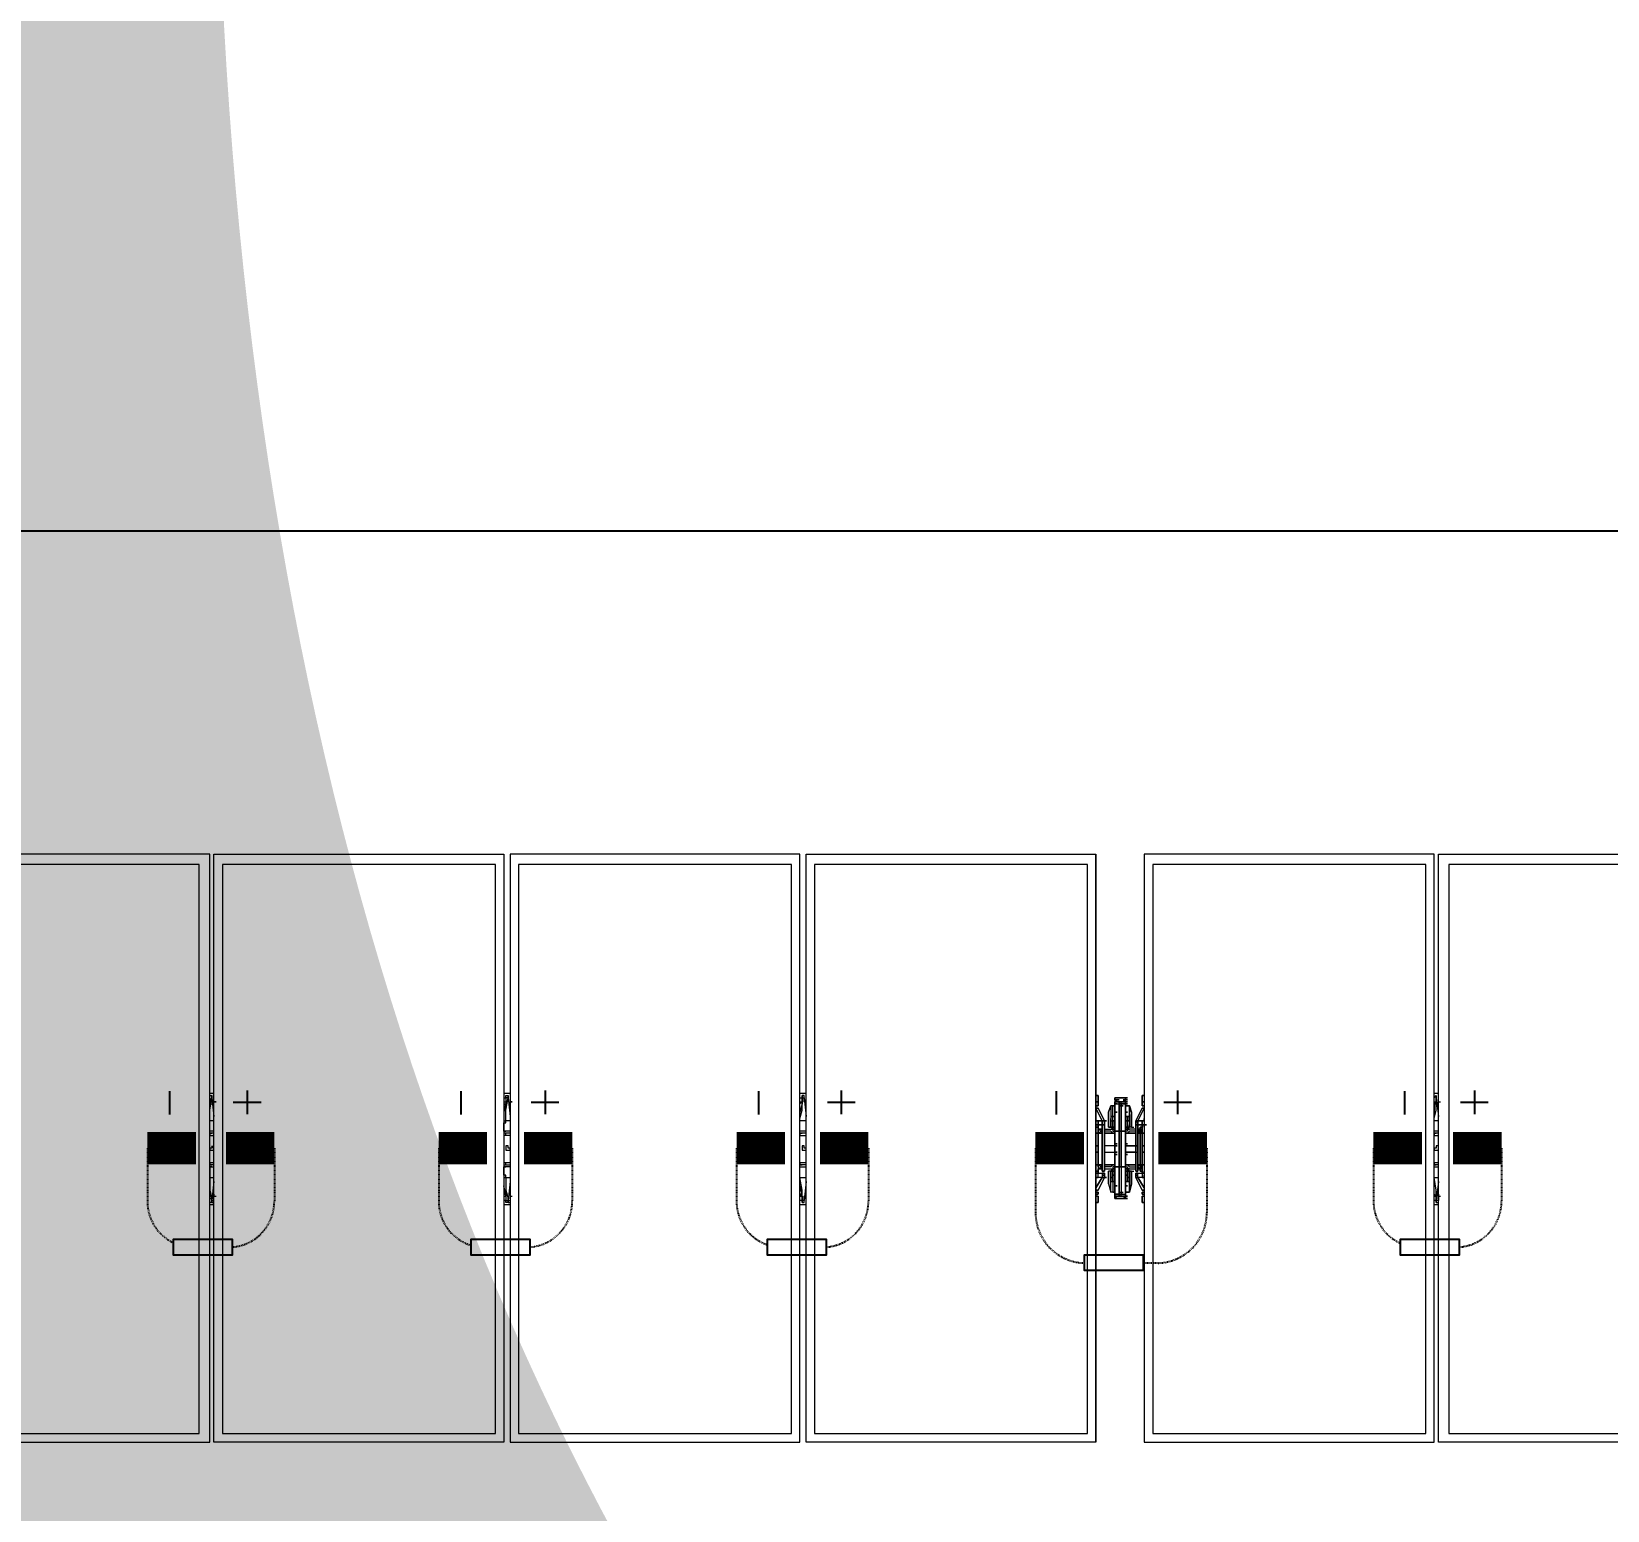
# Model space of a CAD drawing. Header units: feet. Extents: x -13743 to 68376, y -48 to 67763.
# Drawn here: x 3604.2 to 3846.9, y 7042.7 to 7270.4 of the extents above; entities that cross this region are included whole.
import ezdxf
from ezdxf.enums import TextEntityAlignment as Align

# ---------------------------------------------------------------- set-up
doc = ezdxf.new("R2018")
doc.units = ezdxf.units.FT
doc.header["$MEASUREMENT"] = 0
doc.linetypes.add('HIDDEN', pattern=[0.375, 0.25, -0.125])
for name, color, linetype in [('E-HARN-COMP', 8, 'Continuous'), ('E-TRNK-CABL-NEG', 6, 'HIDDEN'), ('E-TRUNK-CABLE-POS', 6, 'HIDDEN'), ('G-ANNO-TEXT', 1, 'Continuous'), ('Polarity-Text', 7, 'Continuous')]:
    doc.layers.add(name, color=color, linetype=linetype)
doc.styles.add('NEI-A', font='arial.ttf')
doc.styles.get("Standard").update_dxf_attribs({"font": 'arial.ttf'})

# ---------------------------------------------------------------- blocks, each defined once
blk = doc.blocks.new('A$Cc93f9aa1')
at = {"lineweight": 5}
for points in [[(6.9581, 0), (7.1897, 0), (7.1897, 0.4666), (6.9581, 0.4666)], [(7.423, 0.4666), (7.423, 0), (7.193, 0), (7.193, 0.4666)], [(7.658, 0.4666), (7.428, 0.4666), (7.428, 0), (7.658, 0)], [(7.893, 0), (7.663, 0), (7.663, 0.4666), (7.893, 0.4666)], [(8.1613, 0), (8.1613, 0.4666), (7.9313, 0.4666), (7.9313, 0)], [(8.3963, 0.4666), (8.3963, 0), (8.1647, 0), (8.1647, 0.4666)], [(7.1814, 0.0067), (7.1814, 0.4583), (6.9664, 0.4583), (6.9664, 0.0067)], [(7.4164, 0.4583), (7.1997, 0.4583), (7.1997, 0.0067), (7.4164, 0.0067)], [(7.6514, 0.0067), (7.6514, 0.4583), (7.4347, 0.4583), (7.4347, 0.0067)], [(7.8863, 0.0067), (7.8863, 0.4583), (7.6697, 0.4583), (7.6697, 0.0067)], [(8.1547, 0.0067), (8.1547, 0.4583), (7.938, 0.4583), (7.938, 0.0067)], [(8.388, 0.4583), (8.173, 0.4583), (8.173, 0.0067), (8.388, 0.0067)], [(7.8947, 0.2667), (7.8947, 0.27), (7.8947, 0.275), (7.893, 0.275), (7.8947, 0.275), (7.8947, 0.27)], [(7.8947, 0.2517), (7.898, 0.2517), (7.898, 0.2533), (7.898, 0.255), (7.8997, 0.255), (7.8947, 0.265), (7.8997, 0.255), (7.898, 0.255), (7.898, 0.2533), (7.898, 0.2517), (7.8947, 0.2517), (7.8947, 0.25), (7.893, 0.25), (7.893, 0.215), (7.8947, 0.215), (7.8947, 0.2133), (7.8947, 0.215), (7.893, 0.215), (7.893, 0.25), (7.893, 0.2517), (7.8947, 0.2517), (7.8947, 0.255), (7.898, 0.255), (7.8947, 0.255), (7.8947, 0.2517), (7.893, 0.2517), (7.893, 0.25), (7.8947, 0.25)], [(7.9047, 0.2667), (7.903, 0.2617), (7.903, 0.25), (7.903, 0.2517), (7.903, 0.25), (7.903, 0.2617)], [(7.9063, 0.2667), (7.9047, 0.2667), (7.9047, 0.2583), (7.9047, 0.2567), (7.9047, 0.255), (7.9063, 0.255), (7.9063, 0.25), (7.9047, 0.25), (7.9047, 0.2567), (7.9047, 0.25), (7.9063, 0.25), (7.9063, 0.255), (7.9063, 0.2583), (7.9063, 0.2667), (7.908, 0.2667), (7.9063, 0.2667), (7.9047, 0.2667), (7.9047, 0.2583), (7.9063, 0.2583)], [(7.9097, 0.2733), (7.908, 0.2733)], [(7.9097, 0.27), (7.908, 0.27)], [(7.9113, 0.2683), (7.9113, 0.2467), (7.908, 0.2467), (7.908, 0.2683)], [(7.913, 0.2467), (7.913, 0.2683), (7.9163, 0.2683), (7.9163, 0.2467)], [(7.9163, 0.2683), (7.9163, 0.27), (7.9163, 0.2733), (7.9163, 0.2717), (7.9147, 0.2717), (7.9163, 0.2717), (7.918, 0.2717), (7.9163, 0.2717), (7.9147, 0.27), (7.9163, 0.27), (7.9163, 0.2683), (7.918, 0.2683)], [(7.918, 0.2733), (7.9163, 0.2733)], [(7.9163, 0.2583), (7.9197, 0.2583), (7.9197, 0.2667), (7.9197, 0.2583)], [(7.9197, 0.2667), (7.9163, 0.2667), (7.9163, 0.2583), (7.9163, 0.2667), (7.9197, 0.2667), (7.9213, 0.2617)], [(7.9263, 0.255), (7.9247, 0.255), (7.9263, 0.2533), (7.9247, 0.255), (7.9263, 0.255), (7.9263, 0.2533), (7.9263, 0.255), (7.9247, 0.255), (7.9297, 0.265), (7.9247, 0.255), (7.9263, 0.255), (7.9297, 0.255), (7.9297, 0.2517), (7.9263, 0.2517), (7.9263, 0.2533), (7.9263, 0.2517), (7.9297, 0.2517), (7.9297, 0.255)], [(7.9297, 0.27), (7.9297, 0.2667), (7.9297, 0.27), (7.9297, 0.275), (7.9313, 0.275), (7.9297, 0.275)], [(7.898, 0.2517), (7.8997, 0.2517), (7.8997, 0.255), (7.9013, 0.255), (7.8997, 0.255), (7.898, 0.255), (7.898, 0.2533), (7.898, 0.255), (7.8997, 0.255), (7.8997, 0.2517), (7.898, 0.2517), (7.8997, 0.2517), (7.8997, 0.215), (7.898, 0.215), (7.8997, 0.215), (7.8997, 0.2517)], [(7.903, 0.25), (7.903, 0.26)], [(7.9047, 0.2583), (7.9047, 0.2567), (7.9047, 0.255), (7.9063, 0.255), (7.9063, 0.2583)], [(7.9197, 0.2567), (7.9197, 0.255), (7.918, 0.255), (7.918, 0.2583), (7.918, 0.255), (7.9197, 0.255), (7.9197, 0.2567), (7.9197, 0.2583)], [(7.918, 0.255), (7.918, 0.25), (7.9197, 0.25), (7.9197, 0.2517), (7.9197, 0.25), (7.918, 0.25), (7.918, 0.2483), (7.9197, 0.25), (7.918, 0.2483), (7.9197, 0.25), (7.918, 0.2483), (7.918, 0.25)], [(7.9263, 0.215), (7.9247, 0.215), (7.9247, 0.2517), (7.9263, 0.2517), (7.9247, 0.2517), (7.9247, 0.255), (7.9247, 0.2517), (7.9263, 0.2517), (7.9247, 0.2517), (7.9247, 0.215)], [(7.9313, 0.25), (7.9313, 0.2517), (7.9297, 0.2517), (7.9297, 0.25), (7.9297, 0.2517), (7.9313, 0.2517), (7.933, 0.2517), (7.9313, 0.2517)], [(7.8963, 0.245), (7.8947, 0.2467), (7.8947, 0.2483), (7.8963, 0.2483), (7.898, 0.2483), (7.8963, 0.2483), (7.8947, 0.2483), (7.8947, 0.2467), (7.8947, 0.2483), (7.8963, 0.2483), (7.8947, 0.2483), (7.8947, 0.2467), (7.8947, 0.245), (7.8947, 0.2467), (7.8963, 0.245), (7.8947, 0.245), (7.893, 0.245), (7.8947, 0.245)], [(7.8963, 0.2483), (7.8947, 0.2467), (7.8963, 0.245), (7.898, 0.2467)], [(7.8963, 0.2483), (7.8947, 0.2467), (7.8963, 0.245), (7.898, 0.2467)], [(7.898, 0.2467), (7.8963, 0.2467)], [(7.8997, 0.245), (7.908, 0.245)], [(7.9063, 0.25), (7.9063, 0.2483), (7.908, 0.2483), (7.9063, 0.2483), (7.908, 0.2483), (7.9063, 0.2483)], [(7.9113, 0.2183), (7.9113, 0.2467), (7.913, 0.2467), (7.913, 0.2183)], [(7.9163, 0.245), (7.9247, 0.245)], [(7.928, 0.2483), (7.9263, 0.2483), (7.9263, 0.2467), (7.928, 0.2467), (7.928, 0.245), (7.9263, 0.245), (7.9263, 0.2483), (7.928, 0.2483), (7.9263, 0.2483), (7.9263, 0.2467), (7.9263, 0.245), (7.9263, 0.2467), (7.9263, 0.245), (7.928, 0.245), (7.9263, 0.245), (7.928, 0.245), (7.9297, 0.245), (7.928, 0.245), (7.928, 0.2483), (7.928, 0.2467), (7.9297, 0.2467), (7.928, 0.2467), (7.9297, 0.2467), (7.928, 0.2467), (7.9297, 0.2467), (7.928, 0.2467), (7.9297, 0.2467), (7.928, 0.2467), (7.9297, 0.2467), (7.928, 0.2467), (7.9297, 0.2467), (7.928, 0.2467), (7.9297, 0.2467), (7.928, 0.2467), (7.9297, 0.2467), (7.928, 0.2467), (7.9297, 0.2467), (7.928, 0.2467), (7.9297, 0.2467), (7.9297, 0.2483)], [(7.928, 0.2483), (7.9263, 0.2467), (7.928, 0.245), (7.9297, 0.2467)], [(7.928, 0.2483), (7.9263, 0.2467), (7.928, 0.245), (7.9297, 0.2467)], [(7.928, 0.215), (7.9297, 0.215), (7.9297, 0.25), (7.928, 0.25), (7.9297, 0.25), (7.9297, 0.215)], [(7.1914, 0.235), (7.1914, 0.2333), (7.1897, 0.2333), (7.1897, 0.2317), (7.1914, 0.2317), (7.193, 0.2317), (7.193, 0.2333)], [(7.4264, 0.235), (7.4247, 0.235), (7.4247, 0.2317), (7.428, 0.2317), (7.428, 0.2333), (7.4264, 0.2333)], [(7.6614, 0.235), (7.6597, 0.235), (7.6597, 0.2317), (7.663, 0.2317), (7.663, 0.2333), (7.6614, 0.2333)], [(7.8947, 0.235), (7.893, 0.235)], [(7.8947, 0.235), (7.893, 0.235)], [(7.8947, 0.23), (7.893, 0.23)], [(7.8947, 0.23), (7.893, 0.23)], [(7.9297, 0.235), (7.9313, 0.235)], [(7.9297, 0.235), (7.9313, 0.235)], [(7.9313, 0.23), (7.9297, 0.23)], [(7.9313, 0.23), (7.9297, 0.23)], [(8.1647, 0.235), (8.163, 0.235), (8.163, 0.2333), (8.1613, 0.2333), (8.1613, 0.2317), (8.163, 0.2317), (8.1647, 0.2317), (8.1647, 0.2333)], [(7.8947, 0.22), (7.8947, 0.2183), (7.8947, 0.2167), (7.8963, 0.2167), (7.898, 0.2167), (7.898, 0.2183), (7.8963, 0.2183), (7.898, 0.2183), (7.8963, 0.2183), (7.898, 0.2183), (7.8963, 0.2183), (7.898, 0.2183), (7.8963, 0.2183), (7.898, 0.2183), (7.8963, 0.2183), (7.898, 0.2183), (7.8963, 0.2183), (7.898, 0.2183), (7.8963, 0.2183), (7.898, 0.2183), (7.8963, 0.2183), (7.898, 0.2183), (7.8963, 0.2183), (7.898, 0.2183), (7.898, 0.22), (7.898, 0.2183), (7.898, 0.2167), (7.8963, 0.2167), (7.898, 0.2167), (7.898, 0.2183), (7.898, 0.22), (7.8963, 0.22), (7.8947, 0.22), (7.8947, 0.2183), (7.8947, 0.22), (7.893, 0.22)], [(7.893, 0.215), (7.893, 0.2133)], [(7.8963, 0.22), (7.8947, 0.2183), (7.8963, 0.2167), (7.898, 0.2183)], [(7.8947, 0.2183), (7.8963, 0.2167), (7.898, 0.2167), (7.898, 0.2183), (7.898, 0.22), (7.8963, 0.22), (7.8947, 0.22), (7.8963, 0.22), (7.898, 0.22), (7.8963, 0.22), (7.8947, 0.22)], [(7.8963, 0.22), (7.8947, 0.2183), (7.8963, 0.2167), (7.898, 0.2183)], [(7.898, 0.21), (7.8997, 0.21), (7.8947, 0.2), (7.8997, 0.21), (7.898, 0.21), (7.8947, 0.21), (7.8947, 0.2133), (7.898, 0.2133), (7.898, 0.2117), (7.898, 0.21), (7.8947, 0.21), (7.8947, 0.2133), (7.898, 0.2133), (7.898, 0.2117)], [(7.898, 0.2133), (7.8997, 0.2133), (7.8997, 0.21), (7.8997, 0.2133)], [(7.908, 0.22), (7.8997, 0.22)], [(7.903, 0.215), (7.903, 0.205)], [(7.9047, 0.2067), (7.9047, 0.2083), (7.9047, 0.21), (7.9063, 0.21), (7.9063, 0.2117), (7.9063, 0.215), (7.9063, 0.2117), (7.9063, 0.21), (7.9047, 0.21), (7.9047, 0.2083), (7.9047, 0.2133), (7.9047, 0.2083), (7.9047, 0.2067), (7.9063, 0.2067), (7.9063, 0.1983), (7.9047, 0.1983)], [(7.9247, 0.22), (7.9163, 0.22)], [(7.9197, 0.2083), (7.9197, 0.215), (7.918, 0.215), (7.918, 0.2117), (7.918, 0.215), (7.9197, 0.215)], [(7.9197, 0.1983), (7.9213, 0.205), (7.9213, 0.215), (7.9197, 0.215), (7.9197, 0.2133), (7.9197, 0.215), (7.9213, 0.215), (7.9213, 0.205)], [(7.9297, 0.2133), (7.9297, 0.21), (7.9263, 0.21), (7.9247, 0.21), (7.9247, 0.2117), (7.9263, 0.2117), (7.9247, 0.2117), (7.9247, 0.21), (7.9263, 0.21), (7.9263, 0.2117), (7.9263, 0.2133), (7.9247, 0.2133), (7.9247, 0.21), (7.9247, 0.2133), (7.9263, 0.2133), (7.9313, 0.2133), (7.9297, 0.2133), (7.9297, 0.21), (7.9263, 0.21), (7.9247, 0.21), (7.9297, 0.2), (7.9247, 0.21), (7.9263, 0.21), (7.9263, 0.2117), (7.9263, 0.2133)], [(7.928, 0.22), (7.928, 0.2183), (7.928, 0.2167), (7.9263, 0.2167), (7.928, 0.2167), (7.928, 0.2183), (7.9297, 0.2183), (7.928, 0.2183), (7.9297, 0.2183), (7.928, 0.2183), (7.9297, 0.2183), (7.928, 0.2183), (7.9297, 0.2183), (7.928, 0.2183), (7.9297, 0.2183), (7.9297, 0.22)], [(7.928, 0.22), (7.9263, 0.2183), (7.928, 0.2167), (7.9297, 0.2183)], [(7.9263, 0.22), (7.928, 0.22), (7.928, 0.2183), (7.9297, 0.2183), (7.928, 0.2183), (7.9297, 0.2183), (7.928, 0.2183), (7.9297, 0.2183), (7.928, 0.2183), (7.9297, 0.2183), (7.928, 0.2183), (7.9297, 0.2183), (7.9297, 0.2167), (7.928, 0.2167), (7.9297, 0.2167), (7.9297, 0.2183), (7.9297, 0.22), (7.9313, 0.22), (7.9297, 0.22), (7.928, 0.22), (7.9263, 0.22), (7.9263, 0.2183), (7.9263, 0.2167), (7.9263, 0.2183), (7.9263, 0.22), (7.928, 0.22), (7.9263, 0.22), (7.9263, 0.2183), (7.9263, 0.2167), (7.928, 0.2167), (7.9263, 0.2167), (7.9263, 0.2183)], [(7.928, 0.22), (7.9263, 0.2183), (7.928, 0.2167), (7.9297, 0.2183)], [(7.9297, 0.2133), (7.9297, 0.215)], [(7.9313, 0.2133), (7.9313, 0.215)], [(7.9013, 0.21), (7.8997, 0.21), (7.8997, 0.2117), (7.898, 0.2117), (7.8997, 0.2117), (7.8997, 0.21)], [(7.9047, 0.1983), (7.9047, 0.2067), (7.9063, 0.2067), (7.9063, 0.1983)], [(7.9063, 0.21), (7.9063, 0.2067)], [(7.9097, 0.2033), (7.908, 0.2033)], [(7.9097, 0.2033), (7.908, 0.2033)], [(7.9197, 0.1983), (7.9163, 0.1983), (7.9163, 0.2067), (7.9197, 0.2067)], [(7.918, 0.2067), (7.918, 0.21)], [(7.893, 0.19), (7.8947, 0.19), (7.8947, 0.195), (7.8947, 0.19)], [(7.8947, 0.1967), (7.8947, 0.1983)], [(7.9063, 0.1983), (7.908, 0.1983)], [(7.9147, 0.195), (7.913, 0.195)], [(7.9163, 0.1933), (7.9147, 0.1933)], [(7.9297, 0.1983), (7.9297, 0.1967)], [(7.9313, 0.19), (7.9297, 0.19), (7.9297, 0.195), (7.9297, 0.19)]]:
    blk.add_lwpolyline(points, close=True, dxfattribs=at)
for points in [[(7.893, 0), (7.893, 0.4666)], [(7.9313, 0.4666), (7.9313, 0)], [(7.8863, 0.0067), (7.8863, 0.4583)], [(7.938, 0.4583), (7.938, 0.0067)], [(7.193, 0.2767), (7.1897, 0.2767)], [(7.428, 0.2767), (7.423, 0.2767)], [(7.663, 0.2767), (7.658, 0.2767)], [(8.1647, 0.2767), (8.1613, 0.2767)], [(7.1914, 0.27), (7.1914, 0.2733), (7.1914, 0.275), (7.1914, 0.2733), (7.1897, 0.2717), (7.1897, 0.2683)], [(7.1914, 0.255), (7.1897, 0.255), (7.1897, 0.2633), (7.1914, 0.2733)], [(7.423, 0.255), (7.4247, 0.255), (7.4247, 0.2633), (7.4264, 0.2733)], [(7.4264, 0.27), (7.4264, 0.2733), (7.4264, 0.275), (7.4264, 0.2733), (7.4247, 0.2733), (7.4247, 0.2683)], [(7.6597, 0.255), (7.658, 0.255), (7.658, 0.2567), (7.6597, 0.2633), (7.6597, 0.2733), (7.6614, 0.2733), (7.6614, 0.275), (7.6597, 0.275), (7.6597, 0.2733), (7.6597, 0.27), (7.658, 0.2683)], [(7.6614, 0.27), (7.6614, 0.2733)], [(7.8947, 0.2667), (7.8947, 0.2667)], [(7.8947, 0.2667), (7.8947, 0.2667)], [(7.908, 0.2467), (7.908, 0.2683), (7.9113, 0.2683), (7.9113, 0.2667), (7.9113, 0.2467), (7.9113, 0.2667), (7.913, 0.2667), (7.9147, 0.2667), (7.913, 0.2667), (7.9113, 0.2667), (7.9113, 0.2683), (7.9113, 0.27), (7.9097, 0.27), (7.908, 0.2717), (7.9097, 0.2717), (7.9113, 0.2717), (7.9097, 0.2717), (7.908, 0.2717), (7.908, 0.2733), (7.908, 0.27), (7.9097, 0.27), (7.908, 0.27), (7.9097, 0.27), (7.9113, 0.27), (7.9097, 0.27), (7.9113, 0.27), (7.9113, 0.2683), (7.913, 0.2683), (7.913, 0.27), (7.9113, 0.27), (7.913, 0.27), (7.9147, 0.27), (7.913, 0.27), (7.9113, 0.27), (7.9097, 0.27), (7.908, 0.2717), (7.9097, 0.2717), (7.908, 0.2717), (7.908, 0.2733), (7.908, 0.2683), (7.9097, 0.2683), (7.908, 0.2683), (7.908, 0.27), (7.908, 0.2617), (7.908, 0.2383), (7.908, 0.235), (7.8997, 0.235), (7.8997, 0.23), (7.908, 0.23), (7.9097, 0.23), (7.908, 0.23), (7.9097, 0.23), (7.908, 0.23), (7.9097, 0.23), (7.908, 0.23), (7.9097, 0.23), (7.908, 0.23), (7.9097, 0.23)], [(7.8997, 0.2483), (7.908, 0.2483), (7.9063, 0.2483), (7.9047, 0.25), (7.9063, 0.2483), (7.9047, 0.25), (7.903, 0.25), (7.9047, 0.25), (7.9063, 0.2483), (7.9047, 0.25), (7.9063, 0.2483), (7.9063, 0.2467), (7.908, 0.2467), (7.908, 0.2183), (7.9113, 0.2183), (7.9113, 0.2467), (7.913, 0.2467), (7.9113, 0.2467), (7.9113, 0.2683), (7.913, 0.2683), (7.9147, 0.2683), (7.913, 0.2683), (7.9113, 0.2683), (7.913, 0.2683), (7.9147, 0.2683), (7.913, 0.2683), (7.9113, 0.2683), (7.913, 0.2683), (7.913, 0.27), (7.9147, 0.27), (7.9163, 0.27), (7.9163, 0.2733), (7.9163, 0.2717), (7.9147, 0.27), (7.9163, 0.27), (7.9163, 0.2617), (7.9163, 0.2383), (7.9163, 0.235), (7.918, 0.235), (7.9163, 0.235), (7.9247, 0.235), (7.9247, 0.23), (7.9163, 0.23), (7.9163, 0.2267), (7.9163, 0.23), (7.918, 0.23), (7.9163, 0.23), (7.918, 0.23), (7.9163, 0.23), (7.918, 0.23)], [(7.918, 0.2733), (7.9163, 0.2733), (7.9097, 0.2733), (7.908, 0.2733), (7.9097, 0.2733), (7.9163, 0.2733)], [(7.908, 0.27), (7.908, 0.27)], [(7.9097, 0.235), (7.908, 0.235), (7.9097, 0.235), (7.908, 0.235), (7.908, 0.2383), (7.908, 0.2617), (7.9097, 0.2617), (7.908, 0.2617), (7.9097, 0.2617), (7.908, 0.2617), (7.908, 0.27), (7.9097, 0.27), (7.9113, 0.27)], [(7.908, 0.27), (7.908, 0.27)], [(7.9247, 0.2483), (7.9163, 0.2483), (7.918, 0.2483), (7.9197, 0.2483), (7.918, 0.2483), (7.9163, 0.2483), (7.918, 0.2483), (7.9197, 0.2483), (7.918, 0.2483), (7.918, 0.2467), (7.9163, 0.2467), (7.9163, 0.2183), (7.913, 0.2183), (7.913, 0.2467), (7.9163, 0.2467), (7.9163, 0.2683), (7.913, 0.2683), (7.913, 0.2467), (7.9113, 0.2467), (7.9113, 0.2183), (7.913, 0.2183), (7.913, 0.1967), (7.9163, 0.1967), (7.9163, 0.2183), (7.918, 0.2183), (7.918, 0.2167), (7.9163, 0.2167), (7.918, 0.2167)], [(7.9163, 0.2367), (7.9163, 0.2383), (7.9163, 0.2367), (7.918, 0.2367), (7.9163, 0.2367), (7.9163, 0.235), (7.918, 0.235), (7.9163, 0.235), (7.9163, 0.2383), (7.9163, 0.2617), (7.918, 0.2617), (7.9163, 0.2617), (7.918, 0.2617), (7.9163, 0.2617), (7.9163, 0.27), (7.918, 0.27), (7.9163, 0.27), (7.918, 0.27), (7.9163, 0.27), (7.918, 0.27), (7.9163, 0.27), (7.9147, 0.27), (7.913, 0.27), (7.9147, 0.27), (7.913, 0.27)], [(7.9163, 0.2667), (7.918, 0.2667)], [(7.918, 0.2667), (7.918, 0.2667)], [(7.9297, 0.27), (7.9297, 0.27)], [(7.9297, 0.2667), (7.9297, 0.2667)], [(7.9297, 0.2667), (7.9297, 0.2667)], [(8.163, 0.255), (8.1613, 0.255), (8.1613, 0.2567), (8.163, 0.2633), (8.163, 0.2733), (8.163, 0.275), (8.163, 0.27), (8.1613, 0.2683)], [(8.1647, 0.27), (8.1647, 0.2733)], [(7.1914, 0.2467), (7.1897, 0.2467), (7.1897, 0.255)], [(7.428, 0.2467), (7.4247, 0.2467), (7.423, 0.2467), (7.423, 0.2533), (7.4247, 0.2533), (7.4247, 0.255)], [(7.6597, 0.2467), (7.658, 0.2467), (7.658, 0.255)], [(7.898, 0.2517), (7.898, 0.2517)], [(7.898, 0.2517), (7.898, 0.2517)], [(7.8997, 0.2517), (7.8997, 0.2517)], [(7.8997, 0.2517), (7.8997, 0.2517)], [(7.9047, 0.26), (7.9047, 0.26)], [(7.9047, 0.26), (7.9047, 0.26)], [(7.9213, 0.2617), (7.9213, 0.25), (7.9197, 0.25)], [(7.9213, 0.2617), (7.9213, 0.25), (7.9197, 0.25)], [(7.9197, 0.26), (7.9197, 0.26)], [(7.9197, 0.26), (7.9197, 0.26)], [(7.9197, 0.2567), (7.9197, 0.2517)], [(7.9197, 0.2567), (7.9197, 0.2517)], [(7.9197, 0.2517), (7.9197, 0.25)], [(7.9197, 0.2517), (7.9197, 0.25)], [(7.9213, 0.25), (7.9213, 0.26), (7.9213, 0.25), (7.923, 0.25)], [(7.9247, 0.2517), (7.9247, 0.2517)], [(7.9247, 0.2517), (7.9247, 0.2517)], [(7.9263, 0.2517), (7.9263, 0.2517)], [(8.163, 0.2467), (8.1613, 0.2467), (8.1613, 0.255)], [(7.193, 0.2467), (7.1897, 0.2467)], [(7.193, 0.245), (7.1897, 0.245), (7.1914, 0.245)], [(7.1897, 0.245), (7.1897, 0.2433), (7.193, 0.2433)], [(7.423, 0.2467), (7.4247, 0.2467)], [(7.428, 0.245), (7.4247, 0.245), (7.423, 0.245)], [(7.428, 0.2433), (7.4247, 0.2433), (7.423, 0.2433)], [(7.4247, 0.2433), (7.4247, 0.245)], [(7.663, 0.2467), (7.658, 0.2467)], [(7.663, 0.245), (7.658, 0.245), (7.6597, 0.245)], [(7.658, 0.245), (7.658, 0.2433), (7.663, 0.2433)], [(7.8947, 0.2483), (7.8947, 0.2483)], [(7.8947, 0.2483), (7.8947, 0.2483)], [(7.8947, 0.2467), (7.8947, 0.2467)], [(7.8947, 0.2467), (7.8947, 0.2467)], [(7.8947, 0.245), (7.8947, 0.245)], [(7.8947, 0.245), (7.8947, 0.245)], [(7.8963, 0.2483), (7.8963, 0.2483)], [(7.8963, 0.2483), (7.898, 0.2483)], [(7.8963, 0.2483), (7.8963, 0.2483)], [(7.898, 0.2483), (7.8963, 0.2483)], [(7.8963, 0.2467), (7.898, 0.2467)], [(7.8963, 0.2467), (7.898, 0.2467)], [(7.8963, 0.2467), (7.898, 0.2467)], [(7.8963, 0.2467), (7.898, 0.2467)], [(7.8963, 0.2467), (7.898, 0.2467)], [(7.8963, 0.2467), (7.898, 0.2467)], [(7.8963, 0.2467), (7.898, 0.2467)], [(7.8963, 0.2467), (7.898, 0.2467)], [(7.8963, 0.2467), (7.898, 0.2467)], [(7.8963, 0.2467), (7.898, 0.2467)], [(7.8963, 0.2467), (7.898, 0.2467)], [(7.8963, 0.2467), (7.898, 0.2467)], [(7.8963, 0.2467), (7.898, 0.2467)], [(7.8963, 0.2467), (7.898, 0.2467)], [(7.8963, 0.2467), (7.898, 0.2467)], [(7.8963, 0.2467), (7.898, 0.2467)], [(7.8963, 0.245), (7.898, 0.245)], [(7.8963, 0.245), (7.898, 0.245)], [(7.8963, 0.245), (7.8963, 0.245)], [(7.898, 0.245), (7.8963, 0.245)], [(7.8963, 0.245), (7.898, 0.245)], [(7.8963, 0.245), (7.8963, 0.245)], [(7.898, 0.2483), (7.898, 0.245)], [(7.898, 0.2483), (7.898, 0.2483)], [(7.898, 0.2467), (7.898, 0.2483)], [(7.898, 0.2483), (7.898, 0.2467)], [(7.898, 0.2483), (7.898, 0.2483)], [(7.898, 0.2467), (7.898, 0.2483)], [(7.898, 0.2467), (7.898, 0.2467)], [(7.898, 0.245), (7.898, 0.2467)], [(7.898, 0.2467), (7.898, 0.245)], [(7.898, 0.2467), (7.898, 0.2467)], [(7.898, 0.245), (7.898, 0.2467)], [(7.898, 0.245), (7.898, 0.245)], [(7.898, 0.245), (7.898, 0.245)], [(7.9063, 0.245), (7.9047, 0.2467), (7.8997, 0.2467)], [(7.9097, 0.235), (7.908, 0.235), (7.908, 0.2367), (7.9097, 0.2367), (7.908, 0.2367), (7.908, 0.2383), (7.908, 0.2367), (7.908, 0.235), (7.9097, 0.235), (7.908, 0.235), (7.8997, 0.235), (7.8997, 0.23), (7.908, 0.23), (7.908, 0.2267), (7.908, 0.23), (7.908, 0.2267), (7.908, 0.2033), (7.908, 0.195), (7.9097, 0.195), (7.908, 0.195), (7.908, 0.1967), (7.908, 0.195), (7.908, 0.1933), (7.9097, 0.195), (7.9113, 0.195), (7.9113, 0.1967), (7.913, 0.1967), (7.9147, 0.1967), (7.913, 0.1967), (7.9113, 0.1967), (7.913, 0.1967), (7.9147, 0.1967), (7.913, 0.1967), (7.9113, 0.1967), (7.9113, 0.195), (7.9097, 0.195), (7.908, 0.1933), (7.908, 0.195), (7.908, 0.1967), (7.908, 0.195), (7.9097, 0.195), (7.908, 0.1933), (7.9097, 0.1933), (7.908, 0.1933), (7.9147, 0.1933), (7.908, 0.1933), (7.9097, 0.1933), (7.908, 0.1933), (7.9097, 0.195), (7.908, 0.195), (7.908, 0.2033), (7.908, 0.2267), (7.908, 0.23)], [(7.9063, 0.2483), (7.908, 0.2483)], [(7.908, 0.2183), (7.908, 0.2467), (7.9113, 0.2467), (7.9113, 0.2183), (7.908, 0.2183), (7.908, 0.1967), (7.9113, 0.1967), (7.9113, 0.2183), (7.913, 0.2183), (7.913, 0.1967), (7.9163, 0.1967), (7.9163, 0.2183)], [(7.9163, 0.23), (7.918, 0.23), (7.9163, 0.23), (7.918, 0.23), (7.9163, 0.23), (7.9163, 0.2267), (7.9163, 0.2033), (7.918, 0.2033), (7.9163, 0.2033), (7.918, 0.2033), (7.9163, 0.2033), (7.9163, 0.195), (7.918, 0.195), (7.9163, 0.195), (7.9163, 0.1967), (7.9163, 0.195), (7.9163, 0.1933), (7.9147, 0.1933), (7.9163, 0.1933), (7.9147, 0.195), (7.913, 0.195), (7.913, 0.1967), (7.9113, 0.1967), (7.9113, 0.1983), (7.9113, 0.2183), (7.913, 0.2183), (7.9163, 0.2183), (7.9163, 0.2467)], [(7.918, 0.2483), (7.9197, 0.25)], [(7.918, 0.2483), (7.9197, 0.25)], [(7.9247, 0.2467), (7.9197, 0.2467), (7.918, 0.245)], [(7.9297, 0.2467), (7.9297, 0.245), (7.9313, 0.245), (7.9297, 0.245), (7.9297, 0.2467), (7.9297, 0.2483), (7.928, 0.2483), (7.9263, 0.2483), (7.9263, 0.2467)], [(7.9263, 0.2483), (7.9263, 0.2483)], [(7.9263, 0.2483), (7.9263, 0.2483)], [(7.9263, 0.2467), (7.9263, 0.2467)], [(7.9263, 0.2467), (7.9263, 0.2467)], [(7.9263, 0.245), (7.9263, 0.245)], [(7.9263, 0.245), (7.9263, 0.245)], [(7.928, 0.2483), (7.928, 0.2483)], [(7.928, 0.2483), (7.928, 0.2483)], [(7.928, 0.245), (7.928, 0.245)], [(7.928, 0.245), (7.928, 0.245)], [(7.9297, 0.2483), (7.9297, 0.2483)], [(7.9297, 0.2483), (7.9297, 0.2483)], [(7.9297, 0.2467), (7.9297, 0.2467)], [(7.9297, 0.2467), (7.9297, 0.2467)], [(7.9297, 0.245), (7.9297, 0.245)], [(7.9297, 0.245), (7.9297, 0.245)], [(8.1647, 0.2467), (8.1613, 0.2467)], [(8.1647, 0.245), (8.1613, 0.245), (8.163, 0.245)], [(8.1613, 0.245), (8.1613, 0.2433), (8.1647, 0.2433)], [(7.913, 0.195), (7.9147, 0.195), (7.9163, 0.1933), (7.918, 0.1933), (7.9163, 0.1933), (7.9147, 0.195), (7.9163, 0.195), (7.9147, 0.195), (7.913, 0.195), (7.9113, 0.195), (7.9097, 0.195), (7.9113, 0.195), (7.913, 0.195), (7.9147, 0.195), (7.913, 0.195), (7.9147, 0.195), (7.9163, 0.195), (7.9147, 0.195), (7.9163, 0.1933), (7.9163, 0.195), (7.9163, 0.1967), (7.9163, 0.195), (7.9163, 0.1967), (7.9163, 0.195), (7.9163, 0.2033), (7.9163, 0.2267), (7.9163, 0.23), (7.9247, 0.23), (7.9263, 0.23)], [(7.9247, 0.23), (7.9247, 0.235), (7.9263, 0.235), (7.9247, 0.235), (7.9163, 0.235), (7.918, 0.235), (7.9163, 0.235), (7.9163, 0.2367), (7.918, 0.2367)], [(7.193, 0.2217), (7.1897, 0.2217), (7.1897, 0.22)], [(7.193, 0.22), (7.1897, 0.22), (7.1914, 0.22)], [(7.1914, 0.2183), (7.1897, 0.2183), (7.1897, 0.21), (7.1897, 0.2), (7.1914, 0.1933), (7.1914, 0.1917), (7.193, 0.1917)], [(7.1897, 0.2183), (7.193, 0.2183)], [(7.428, 0.2217), (7.4247, 0.2217), (7.423, 0.2217)], [(7.423, 0.22), (7.428, 0.22)], [(7.4247, 0.21), (7.4247, 0.2117), (7.423, 0.2117), (7.423, 0.2183), (7.4247, 0.2183), (7.423, 0.2183)], [(7.4247, 0.22), (7.4247, 0.2217)], [(7.428, 0.2183), (7.4247, 0.2183)], [(7.663, 0.2217), (7.658, 0.2217), (7.658, 0.22)], [(7.663, 0.22), (7.658, 0.22), (7.6597, 0.22)], [(7.6614, 0.1917), (7.6597, 0.1917), (7.6597, 0.2), (7.658, 0.21), (7.658, 0.2183), (7.6597, 0.2183)], [(7.658, 0.2183), (7.663, 0.2183)], [(7.893, 0.2133), (7.8947, 0.2133), (7.893, 0.2133)], [(7.893, 0.2133), (7.8947, 0.2133), (7.893, 0.2133)], [(7.8947, 0.22), (7.8947, 0.22)], [(7.8947, 0.22), (7.8947, 0.22)], [(7.8947, 0.2183), (7.8963, 0.2167)], [(7.8947, 0.2183), (7.8947, 0.2167)], [(7.8947, 0.2183), (7.8947, 0.2183)], [(7.8947, 0.2183), (7.8947, 0.2183)], [(7.8947, 0.2167), (7.8963, 0.2167)], [(7.8947, 0.2167), (7.8947, 0.2167)], [(7.8947, 0.2167), (7.8947, 0.2167)], [(7.8963, 0.22), (7.8963, 0.22)], [(7.8963, 0.22), (7.8963, 0.22)], [(7.8963, 0.2167), (7.8963, 0.2167)], [(7.8963, 0.2167), (7.8963, 0.2167)], [(7.898, 0.22), (7.898, 0.22)], [(7.898, 0.22), (7.898, 0.22)], [(7.898, 0.2183), (7.898, 0.2183)], [(7.898, 0.2183), (7.898, 0.2183)], [(7.898, 0.2167), (7.898, 0.2167)], [(7.898, 0.2167), (7.898, 0.2167)], [(7.898, 0.215), (7.898, 0.215)], [(7.898, 0.215), (7.898, 0.215)], [(7.9063, 0.22), (7.9047, 0.2183), (7.8997, 0.2183)], [(7.8997, 0.2167), (7.908, 0.2167), (7.9063, 0.2167), (7.9047, 0.215), (7.9063, 0.2167), (7.9047, 0.215), (7.9063, 0.2167), (7.9063, 0.215), (7.9047, 0.215), (7.9047, 0.2133), (7.9047, 0.215), (7.9063, 0.215), (7.9063, 0.2167), (7.9047, 0.215), (7.903, 0.215), (7.903, 0.205), (7.903, 0.215), (7.903, 0.2133), (7.903, 0.215)], [(7.8997, 0.215), (7.8997, 0.215)], [(7.8997, 0.215), (7.8997, 0.215)], [(7.9113, 0.195), (7.9097, 0.195), (7.9113, 0.195), (7.913, 0.195), (7.913, 0.1967), (7.9113, 0.1967), (7.9113, 0.1983), (7.9113, 0.2183), (7.9113, 0.1967), (7.908, 0.1967), (7.908, 0.2183), (7.9063, 0.2183), (7.9063, 0.2167), (7.908, 0.2167), (7.9063, 0.2167), (7.9047, 0.215)], [(7.9063, 0.2167), (7.908, 0.2167)], [(7.9063, 0.2167), (7.908, 0.2167)], [(7.9063, 0.2167), (7.908, 0.2167)], [(7.9063, 0.2167), (7.908, 0.2167)], [(7.9197, 0.2167), (7.918, 0.2167), (7.9197, 0.2167), (7.918, 0.2167), (7.9197, 0.215), (7.918, 0.2167), (7.9197, 0.215), (7.918, 0.2167), (7.9197, 0.215), (7.918, 0.2167), (7.918, 0.215), (7.918, 0.2167), (7.9163, 0.2167), (7.9247, 0.2167)], [(7.918, 0.22), (7.9197, 0.2183), (7.9247, 0.2183)], [(7.9213, 0.215), (7.9213, 0.205), (7.9213, 0.215), (7.923, 0.215)], [(7.9247, 0.215), (7.9247, 0.215)], [(7.9247, 0.215), (7.9247, 0.215)], [(7.9263, 0.22), (7.9263, 0.22)], [(7.9263, 0.22), (7.9263, 0.22)], [(7.9263, 0.2183), (7.9263, 0.2183)], [(7.9263, 0.2183), (7.9263, 0.2183)], [(7.9263, 0.2167), (7.9263, 0.2167)], [(7.9263, 0.2167), (7.9263, 0.2167)], [(7.9263, 0.215), (7.9263, 0.215)], [(7.9263, 0.215), (7.9263, 0.215)], [(7.928, 0.22), (7.928, 0.22)], [(7.928, 0.22), (7.928, 0.22)], [(7.928, 0.2167), (7.928, 0.2167)], [(7.928, 0.2167), (7.928, 0.2167)], [(7.9297, 0.22), (7.9297, 0.22)], [(7.9297, 0.22), (7.9297, 0.22)], [(7.9297, 0.2183), (7.9297, 0.2183)], [(7.9297, 0.2183), (7.9297, 0.2183)], [(7.9297, 0.2167), (7.9297, 0.2167)], [(7.9297, 0.2167), (7.9297, 0.2167)], [(8.1647, 0.2217), (8.1613, 0.2217), (8.1613, 0.22)], [(8.1647, 0.22), (8.1613, 0.22), (8.163, 0.22)], [(8.163, 0.1917), (8.163, 0.2), (8.1613, 0.21), (8.1613, 0.2183), (8.163, 0.2183)], [(8.1613, 0.2183), (8.1647, 0.2183)], [(7.423, 0.21), (7.4247, 0.21), (7.4247, 0.2), (7.4264, 0.1933), (7.4264, 0.1917), (7.428, 0.1917)], [(7.903, 0.205), (7.9047, 0.1983)], [(7.903, 0.205), (7.9047, 0.1983)], [(7.9047, 0.205), (7.9047, 0.205)], [(7.9047, 0.205), (7.9047, 0.205)], [(7.9163, 0.1983), (7.9197, 0.1983), (7.9197, 0.2067), (7.9197, 0.2083), (7.9197, 0.21), (7.918, 0.21), (7.918, 0.2117), (7.918, 0.21), (7.9197, 0.21), (7.9197, 0.2083), (7.9197, 0.2067), (7.9163, 0.2067), (7.9163, 0.1983), (7.918, 0.1983)], [(7.9197, 0.205), (7.9197, 0.205)], [(7.9197, 0.205), (7.9197, 0.205)], [(7.1897, 0.1967), (7.1897, 0.1933), (7.1914, 0.1933), (7.1914, 0.19), (7.1914, 0.1917), (7.1914, 0.195)], [(7.193, 0.1883), (7.1897, 0.1883)], [(7.1914, 0.19), (7.193, 0.19)], [(7.428, 0.1883), (7.423, 0.1883)], [(7.4247, 0.1967), (7.4247, 0.1917), (7.4264, 0.1917), (7.4264, 0.19), (7.4264, 0.1917), (7.4264, 0.195)], [(7.4264, 0.19), (7.428, 0.19)], [(7.658, 0.1967), (7.6597, 0.195), (7.6597, 0.19), (7.6614, 0.19), (7.6614, 0.1917), (7.6614, 0.195)], [(7.663, 0.1883), (7.658, 0.1883)], [(7.8947, 0.1983), (7.8947, 0.1983)], [(7.8947, 0.1983), (7.8947, 0.1983)], [(7.8947, 0.195), (7.8947, 0.195)], [(7.8947, 0.195), (7.8947, 0.195)], [(7.9047, 0.1983), (7.9047, 0.1983)], [(7.908, 0.195), (7.908, 0.1967)], [(7.908, 0.195), (7.908, 0.1967)], [(7.908, 0.195), (7.908, 0.195)], [(7.908, 0.195), (7.908, 0.195)], [(7.9113, 0.1983), (7.913, 0.1983)], [(7.9113, 0.1983), (7.913, 0.1983)], [(7.913, 0.1983), (7.9147, 0.1983)], [(7.913, 0.1983), (7.9147, 0.1983)], [(7.9163, 0.195), (7.9163, 0.195)], [(7.9163, 0.195), (7.9163, 0.195)], [(7.918, 0.1983), (7.918, 0.1983)], [(7.918, 0.1983), (7.918, 0.1983)], [(7.9297, 0.1983), (7.9297, 0.1983)], [(7.9297, 0.1983), (7.9297, 0.1983)], [(7.9297, 0.195), (7.9297, 0.195)], [(7.9297, 0.195), (7.9297, 0.195)], [(8.1613, 0.1967), (8.163, 0.195), (8.163, 0.19), (8.1647, 0.19)], [(8.1647, 0.1883), (8.1613, 0.1883)], [(8.1647, 0.195), (8.1647, 0.1917), (8.163, 0.1917), (8.163, 0.19)]]:
    blk.add_lwpolyline(points, dxfattribs=at)
at = {"color": 8, "lineweight": 5, "true_color": 0x808080}
for points in [[(7.193, 0.2767), (7.1897, 0.2767)], [(7.428, 0.2767), (7.423, 0.2767)], [(7.663, 0.2767), (7.658, 0.2767)], [(8.1647, 0.2767), (8.1613, 0.2767)], [(7.1897, 0.2733), (7.1897, 0.275), (7.1914, 0.275)], [(7.1897, 0.2617), (7.1897, 0.27), (7.1914, 0.27)], [(7.1897, 0.2667), (7.1897, 0.2683), (7.1914, 0.2683)], [(7.1914, 0.2733), (7.1914, 0.2733)], [(7.1914, 0.2733), (7.193, 0.2583)], [(7.193, 0.2683), (7.193, 0.27)], [(7.423, 0.2733), (7.4247, 0.2733), (7.4247, 0.275), (7.4264, 0.275)], [(7.423, 0.27), (7.4247, 0.27), (7.4247, 0.2683), (7.423, 0.2617)], [(7.423, 0.2683), (7.4247, 0.2683), (7.423, 0.2667)], [(7.4264, 0.2733), (7.4264, 0.2733)], [(7.4264, 0.2733), (7.428, 0.2583)], [(7.428, 0.2683), (7.428, 0.27)], [(7.658, 0.2733), (7.6597, 0.2733), (7.6597, 0.275)], [(7.658, 0.27), (7.6597, 0.27), (7.6597, 0.2683), (7.658, 0.2617)], [(7.658, 0.2667), (7.658, 0.2683)], [(7.6614, 0.2733), (7.6614, 0.2733)], [(7.6614, 0.2733), (7.663, 0.2583)], [(7.663, 0.2683), (7.6614, 0.27)], [(7.893, 0.27), (7.8947, 0.27), (7.893, 0.27)], [(7.893, 0.27), (7.8947, 0.27), (7.893, 0.27)], [(7.908, 0.2717), (7.908, 0.2717)], [(7.908, 0.2717), (7.908, 0.2717)], [(7.913, 0.27), (7.9147, 0.27)], [(7.913, 0.27), (7.9147, 0.27)], [(7.9147, 0.27), (7.9163, 0.27)], [(7.9147, 0.27), (7.9163, 0.27)], [(7.9147, 0.27), (7.9163, 0.27)], [(7.9147, 0.27), (7.9163, 0.27)], [(7.9147, 0.27), (7.9163, 0.27)], [(7.9147, 0.27), (7.9163, 0.27)], [(7.9163, 0.2717), (7.9163, 0.2717)], [(7.9163, 0.2717), (7.9163, 0.2717)], [(7.9163, 0.27), (7.9163, 0.2617)], [(7.9163, 0.27), (7.9163, 0.2617)], [(7.9313, 0.27), (7.9297, 0.27), (7.9313, 0.27)], [(7.9313, 0.27), (7.9297, 0.27), (7.9313, 0.27)], [(8.1613, 0.2733), (8.163, 0.275)], [(8.1613, 0.27), (8.163, 0.27), (8.1613, 0.2683), (8.1613, 0.2617)], [(8.1613, 0.2667), (8.1613, 0.2683), (8.163, 0.2683)], [(8.163, 0.2733), (8.1647, 0.2583)], [(8.1647, 0.2733), (8.1647, 0.2733)], [(8.1647, 0.2717), (8.1647, 0.2717)], [(8.1647, 0.2683), (8.1647, 0.27), (8.1663, 0.27)], [(7.193, 0.255), (7.1897, 0.255)], [(7.428, 0.255), (7.4247, 0.255)], [(7.663, 0.255), (7.658, 0.255)], [(8.1647, 0.255), (8.1613, 0.255)], [(7.1897, 0.21), (7.193, 0.21)], [(7.1897, 0.2033), (7.1897, 0.195), (7.1914, 0.195)], [(7.193, 0.2067), (7.1914, 0.1917)], [(7.423, 0.195), (7.4247, 0.195), (7.4247, 0.1967), (7.423, 0.2033)], [(7.4247, 0.21), (7.428, 0.21)], [(7.428, 0.2067), (7.4264, 0.1917)], [(7.658, 0.21), (7.663, 0.21)], [(7.658, 0.195), (7.6597, 0.195), (7.6597, 0.1967), (7.658, 0.2033)], [(7.663, 0.2067), (7.6614, 0.1917)], [(8.1613, 0.21), (8.1647, 0.21)], [(8.1613, 0.195), (8.163, 0.195), (8.1613, 0.1967), (8.1613, 0.2033)], [(8.1647, 0.2067), (8.163, 0.1917)], [(7.1897, 0.1967), (7.1897, 0.1983)], [(7.1914, 0.19), (7.1897, 0.19), (7.1897, 0.1917)], [(7.193, 0.1883), (7.1897, 0.1883)], [(7.1914, 0.1917), (7.1914, 0.1917)], [(7.193, 0.1967), (7.193, 0.195), (7.1947, 0.195)], [(7.423, 0.1967), (7.4247, 0.1967), (7.423, 0.1983)], [(7.4264, 0.19), (7.4247, 0.19), (7.4247, 0.1917), (7.423, 0.1917)], [(7.428, 0.1883), (7.423, 0.1883)], [(7.4264, 0.1917), (7.4264, 0.1917)], [(7.428, 0.1967), (7.428, 0.195), (7.4297, 0.195)], [(7.6597, 0.1967), (7.658, 0.1967), (7.658, 0.1983)], [(7.6597, 0.19), (7.6597, 0.1917), (7.658, 0.1917)], [(7.663, 0.1883), (7.658, 0.1883)], [(7.6614, 0.195), (7.663, 0.1967)], [(7.6614, 0.195), (7.663, 0.195), (7.6614, 0.195)], [(7.6614, 0.1917), (7.6614, 0.1917)], [(7.908, 0.1933), (7.908, 0.1933)], [(7.908, 0.1933), (7.908, 0.1933)], [(7.9097, 0.195), (7.9113, 0.195)], [(7.9097, 0.195), (7.9113, 0.195)], [(7.9097, 0.195), (7.9113, 0.195)], [(7.9097, 0.195), (7.9113, 0.195)], [(7.9163, 0.1933), (7.9163, 0.1933)], [(7.9163, 0.1933), (7.9163, 0.1933)], [(8.1613, 0.1967), (8.1613, 0.1983)], [(8.163, 0.19), (8.163, 0.1917), (8.1613, 0.1917)], [(8.1647, 0.1883), (8.1613, 0.1883)], [(8.1647, 0.1967), (8.1647, 0.195), (8.1663, 0.195)], [(8.1647, 0.1933), (8.1647, 0.1933)], [(8.1647, 0.1917), (8.1647, 0.1917)]]:
    blk.add_lwpolyline(points, dxfattribs=at)
for points in [[(7.1947, 0.27), (7.193, 0.27)], [(7.4297, 0.27), (7.428, 0.27)], [(7.663, 0.27), (7.6614, 0.27)], [(7.893, 0.2667), (7.8947, 0.2667)], [(7.893, 0.265), (7.8947, 0.265), (7.893, 0.265), (7.898, 0.255)], [(7.908, 0.2717), (7.908, 0.2733)], [(7.908, 0.2383), (7.908, 0.2617), (7.908, 0.27), (7.908, 0.2617), (7.908, 0.2383), (7.908, 0.235), (7.9097, 0.235), (7.908, 0.235)], [(7.9113, 0.27), (7.9097, 0.27), (7.9113, 0.27), (7.9097, 0.27), (7.9113, 0.27), (7.913, 0.27), (7.9113, 0.27), (7.9097, 0.27)], [(7.9113, 0.27), (7.9097, 0.27)], [(7.9147, 0.27), (7.913, 0.27)], [(7.9163, 0.2733), (7.9163, 0.2717)], [(7.9263, 0.255), (7.9313, 0.265), (7.9297, 0.265), (7.9313, 0.265)], [(7.9313, 0.2667), (7.9297, 0.2667)], [(7.8947, 0.255), (7.893, 0.255), (7.893, 0.2567), (7.893, 0.255)], [(7.898, 0.2517), (7.898, 0.2483)], [(7.908, 0.2583), (7.9063, 0.2583)], [(7.9063, 0.255), (7.908, 0.255)], [(7.9163, 0.235), (7.9163, 0.2383), (7.9163, 0.2617), (7.9163, 0.2383)], [(7.918, 0.2583), (7.9163, 0.2583)], [(7.9163, 0.255), (7.918, 0.255)], [(7.9263, 0.2483), (7.9263, 0.2517)], [(7.9313, 0.255), (7.9313, 0.2567), (7.9313, 0.255), (7.9297, 0.255)], [(7.8947, 0.2483), (7.8947, 0.25)], [(7.8947, 0.22), (7.8947, 0.245)], [(7.898, 0.245), (7.898, 0.22)], [(7.908, 0.25), (7.9063, 0.25)], [(7.918, 0.25), (7.9163, 0.25)], [(7.9263, 0.22), (7.9263, 0.245)], [(7.928, 0.25), (7.928, 0.2483)], [(7.928, 0.245), (7.928, 0.22)], [(7.9097, 0.2367), (7.908, 0.2367)], [(7.9097, 0.2367), (7.908, 0.2367)], [(7.908, 0.23), (7.908, 0.2267), (7.908, 0.2033), (7.908, 0.195), (7.908, 0.2033), (7.908, 0.2267), (7.908, 0.23), (7.9097, 0.23)], [(7.9097, 0.2283), (7.908, 0.2283)], [(7.9097, 0.2283), (7.908, 0.2283)], [(7.918, 0.2367), (7.9163, 0.2367)], [(7.918, 0.2367), (7.9163, 0.2367)], [(7.918, 0.235), (7.9163, 0.235)], [(7.918, 0.23), (7.9163, 0.23), (7.9163, 0.2033), (7.9163, 0.23)], [(7.918, 0.2283), (7.9163, 0.2283)], [(7.918, 0.2283), (7.9163, 0.2283)], [(7.8947, 0.215), (7.8947, 0.2167)], [(7.898, 0.2167), (7.898, 0.215)], [(7.9063, 0.215), (7.908, 0.215)], [(7.9163, 0.215), (7.918, 0.215)], [(7.9263, 0.215), (7.9263, 0.2167)], [(7.928, 0.2167), (7.928, 0.215)], [(7.893, 0.21), (7.8947, 0.21), (7.893, 0.21), (7.893, 0.2117)], [(7.898, 0.21), (7.893, 0.2017)], [(7.908, 0.2117), (7.9063, 0.2117)], [(7.9063, 0.2067), (7.908, 0.2067)], [(7.9163, 0.195), (7.9147, 0.195), (7.9163, 0.195), (7.9147, 0.195), (7.913, 0.195), (7.9147, 0.195), (7.9163, 0.195), (7.9147, 0.195), (7.9163, 0.195), (7.9163, 0.2033)], [(7.918, 0.2117), (7.9163, 0.2117)], [(7.918, 0.2067), (7.9163, 0.2067)], [(7.9313, 0.2017), (7.9263, 0.21)], [(7.9297, 0.21), (7.9313, 0.21), (7.9313, 0.2117), (7.9313, 0.21)], [(7.893, 0.2), (7.8947, 0.2)], [(7.893, 0.1983), (7.8947, 0.1983)], [(7.893, 0.1967), (7.8947, 0.1967)], [(7.893, 0.195), (7.8947, 0.195)], [(7.9097, 0.1933), (7.908, 0.1933)], [(7.9113, 0.195), (7.9097, 0.195)], [(7.9113, 0.195), (7.9097, 0.195)], [(7.913, 0.1967), (7.9113, 0.1967), (7.913, 0.1967), (7.9147, 0.1967)], [(7.918, 0.1933), (7.9163, 0.1933)], [(7.9313, 0.2), (7.9297, 0.2)], [(7.9313, 0.1983), (7.9297, 0.1983)], [(7.9313, 0.1967), (7.9297, 0.1967)], [(7.9313, 0.195), (7.9297, 0.195)]]:
    blk.add_lwpolyline(points, close=True, dxfattribs=at)
blk = doc.blocks.new('DETAIL_TITLE')
at = {"style": 'NEI-A', "flags": 8}
blk.add_attdef('#', text='', height=0.2, dxfattribs=at).set_placement((0.5922, -0.5109), align=Align.MIDDLE_CENTER)
at = {"lineweight": 30, "flags": 104}
blk.add_attdef('DETAIL_TITLE', text='', height=0.2, dxfattribs=at).set_placement((0.9099, -0.5251), align=Align.BOTTOM_LEFT)
at = {"style": 'NEI-A'}
for tag, p in [('SCALE:', (0.9386, -0.7379)), ('1"_=_', (1.5474, -0.7379))]:
    blk.add_attdef(tag, text='', height=0.1, dxfattribs=at).set_placement(p, align=Align.BOTTOM_LEFT)

msp = doc.modelspace()

# ---------------------------------------------------------------- linework, layer by layer
at = {"layer": 'E-HARN-COMP', "const_width": 5}
for points in [[(3622.05, 7098.47), (3629.51, 7098.47)], [(3634.15, 7098.47), (3641.6, 7098.47)], [(3666.91, 7098.47), (3674.36, 7098.47)], [(3680.02, 7098.47), (3687.47, 7098.47)], [(3712.77, 7098.47), (3720.23, 7098.47)], [(3725.64, 7098.47), (3733.09, 7098.47)], [(3758.81, 7098.47), (3766.27, 7098.47)], [(3777.74, 7098.47), (3785.2, 7098.47)], [(3810.86, 7098.47), (3818.31, 7098.47)], [(3823.12, 7098.47), (3830.58, 7098.47)]]:
    msp.add_lwpolyline(points, dxfattribs=at)
at = {"layer": 'E-HARN-COMP'}
for points in [[(3630.57, 7084.39), (3626, 7084.39), (3626, 7082.06), (3630.57, 7082.06)], [(3630.57, 7082.06), (3635.13, 7082.06), (3635.13, 7084.39), (3630.57, 7084.39)], [(3676.43, 7084.39), (3671.87, 7084.39), (3671.87, 7082.06), (3676.43, 7082.06)], [(3676.43, 7082.06), (3681, 7082.06), (3681, 7084.39), (3676.43, 7084.39)], [(3722.05, 7084.39), (3717.49, 7084.39), (3717.49, 7082.06), (3722.05, 7082.06)], [(3722.05, 7082.06), (3726.62, 7082.06), (3726.62, 7084.39), (3722.05, 7084.39)], [(3819.54, 7084.39), (3814.98, 7084.39), (3814.98, 7082.06), (3819.54, 7082.06)], [(3819.54, 7082.06), (3824.1, 7082.06), (3824.1, 7084.39), (3819.54, 7084.39)], [(3770.85, 7082), (3766.29, 7082), (3766.29, 7079.67), (3770.85, 7079.67)], [(3770.85, 7079.67), (3775.42, 7079.67), (3775.42, 7082), (3770.85, 7082)]]:
    msp.add_lwpolyline(points, dxfattribs=at)
at = {"layer": 'E-TRNK-CABL-NEG', "ltscale": 0.1}
for points in [[(3622.05, 7098.47), (3622.05, 7090.24, 0.286977), (3626, 7083.92, 0.286977)], [(3666.91, 7098.47), (3666.91, 7090.24, 0.329497), (3671.87, 7083.52, 0.329497)], [(3712.77, 7098.47), (3712.77, 7090.24, 0.319123), (3717.49, 7083.6, 0.319123)], [(3758.81, 7098.47), (3758.81, 7088.51, 0.404462), (3766.3, 7080.77)], [(3810.86, 7098.47), (3810.86, 7090.24, 0.294061), (3814.98, 7083.84, 0.294061)]]:
    msp.add_lwpolyline(points, format="xyb", dxfattribs=at)
at = {"layer": 'E-TRUNK-CABLE-POS', "ltscale": 0.1}
for points in [[(3641.6, 7098.47), (3641.6, 7090.24, -0.391396), (3635.13, 7083.23, -0.391396)], [(3687.47, 7098.47), (3687.47, 7090.24, -0.391396), (3681, 7083.23, -0.391396)], [(3733.09, 7098.47), (3733.09, 7090.24, -0.391396), (3726.62, 7083.23, -0.391396)], [(3785.2, 7098.47), (3785.2, 7088.51, -0.404462), (3777.72, 7080.77), (3775.42, 7080.77)], [(3830.58, 7098.47), (3830.58, 7090.24, -0.391396), (3824.1, 7083.23, -0.391396)]]:
    msp.add_lwpolyline(points, format="xyb", dxfattribs=at)
at = {"layer": 'G-ANNO-TEXT', "flags": 128}
msp.add_lwpolyline([(3502.07, 7179.88, -0.298343), (3520.57, 7193.53), (4139.4, 7193.53, 0.298343), (4157.9, 7207.17, 0.298343), (4176.41, 7193.53), (4792.11, 7193.53)], format="xyb", dxfattribs=at)
at = {"layer": 'Polarity-Text'}
for p, q in [((3625.45, 7107.25), (3625.45, 7103.63)), ((3637.41, 7107.33), (3637.41, 7103.71)), ((3670.3, 7107.25), (3670.3, 7103.63)), ((3683.28, 7107.33), (3683.28, 7103.71)), ((3716.17, 7107.25), (3716.17, 7103.63)), ((3728.9, 7107.33), (3728.9, 7103.71)), ((3761.97, 7107.25), (3761.97, 7103.63)), ((3780.7, 7107.33), (3780.7, 7103.71)), ((3815.63, 7107.25), (3815.63, 7103.63)), ((3826.39, 7107.33), (3826.39, 7103.71)), ((3639.55, 7105.52), (3635.27, 7105.52)), ((3685.42, 7105.52), (3681.14, 7105.52)), ((3731.03, 7105.52), (3726.76, 7105.52)), ((3782.84, 7105.52), (3778.56, 7105.52)), ((3828.52, 7105.52), (3824.25, 7105.52))]:
    msp.add_line(p, q, dxfattribs=at)

# ---------------------------------------------------------------- block references
at = {"xscale": 194.04614304, "yscale": 194.04614304, "zscale": 194.04614304}
msp.add_blockref('A$Cc93f9aa1', (2236.52, 7053.21), dxfattribs=at)

# ---------------------------------------------------------------- texts
at = {"layer": 'G-ANNO-TEXT', "insert": (4221.6, 7250.01), "char_height": 20, "width": 429.1632, "attachment_point": 3, "style": 'NEI-A', "bg_fill": 3, "box_fill_scale": 1.5, "bg_fill_color": 256, "bg_fill_transparency": 0}
msp.add_mtext('STRING #1', dxfattribs=at)

# ---------------------------------------------------------------- next in the draw order: block references
at = {"layer": 'G-ANNO-TEXT'}
ref = msp.add_blockref('DETAIL_TITLE', (2193.15, 7909.29), dxfattribs=dict(at, xscale=128.9267043143703, yscale=128.9267043143703, zscale=128.9267043143703))
lines = msp.add_mtext('{\\LDC BLOCK TYPE-2 (2) STRINGS (52) MODULES [580W-SOUTH MOTOR GAP] }', dxfattribs={"layer": '0', "insert": (2310.46, 7880.26), "char_height": 1139.5591, "attachment_point": 1})
ref.add_attrib('DETAIL_TITLE', '', (2310.46, 7880.26)).embed_mtext(lines)

doc.saveas('drawing.dxf')
